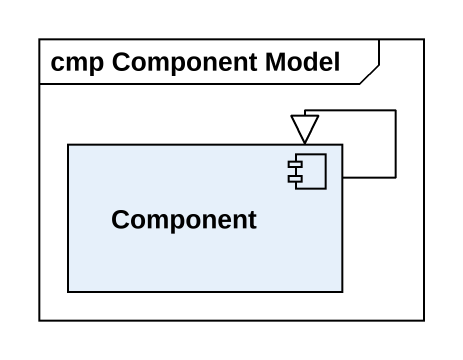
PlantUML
@startuml
mainframe cmp Component Model
component "Component" as Component_
Component_ --|> Component_
@enduml
